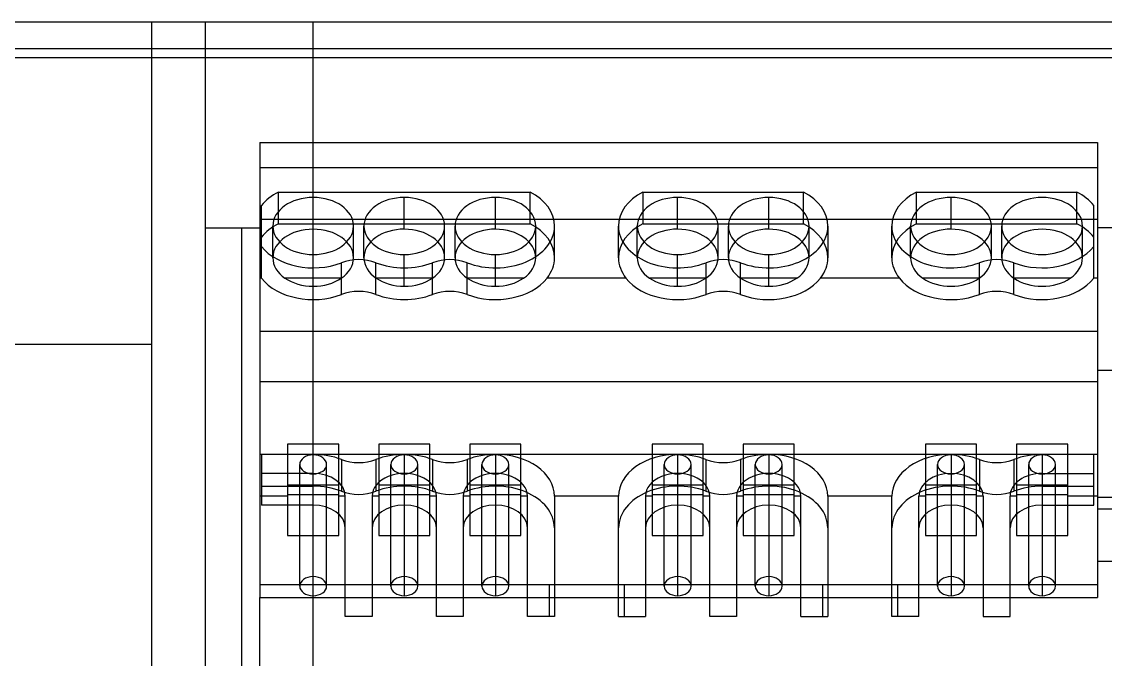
# Model space of a CAD drawing. Extents: x 0 to 290, y 0 to 931.
# Drawn here: x 147.2 to 207.7, y 710.3 to 745.9 of the extents above; entities that cross this region are included whole.
import ezdxf

# ---------------------------------------------------------------- set-up
doc = ezdxf.new("R2010")
doc.units = 0
doc.layers.add('-15N-THT. THIẾT BỊ ĐÓNG MỞ', color=40, linetype='CONTINUOUS')

# ---------------------------------------------------------------- blocks, each defined once
blk = doc.blocks.new('06 - N - SC VSD ATV630D55~D90N4')
at = {"layer": '-15N-THT. THIẾT BỊ ĐÓNG MỞ'}
for p, q in [((-131, 280.2), (132.5, 280.2)), ((9.5, 280.2), (9.5, 280.2)), ((9.5, 153.7), (9.5, 280.2)), ((12.5, 280.2), (12.5, 280.2)), ((12.5, 221.7), (12.5, 280.2)), ((18.5, 280.2), (18.5, 280.2)), ((18.5, 221.7), (18.5, 280.2)), ((-129.5, 278.7), (132.5, 278.7)), ((-130.5, 278.2), (132.5, 278.2)), ((15.52, 273.468), (62.22, 273.468)), ((15.52, 273.468), (15.52, 273.468)), ((15.52, 273.468), (15.52, 248.1)), ((62.22, 273.468), (62.22, 273.468)), ((62.22, 273.468), (62.22, 248.1)), ((62.22, 272.054), (15.52, 272.054)), ((16.569, 268.931), (16.569, 270.698)), ((16.569, 270.698), (30.591, 270.698)), ((30.591, 268.931), (30.591, 270.698)), ((36.889, 268.931), (36.889, 270.698)), ((36.889, 270.698), (45.831, 270.698)), ((45.831, 268.931), (45.831, 270.698)), ((52.129, 268.931), (52.129, 270.698)), ((52.129, 270.698), (61.071, 270.698)), ((61.071, 268.931), (61.071, 270.698)), ((23.58, 268.629), (23.58, 270.397)), ((28.66, 268.629), (28.66, 270.397)), ((38.82, 268.629), (38.82, 270.397)), ((43.9, 268.629), (43.9, 270.397)), ((54.06, 268.629), (54.06, 270.397)), ((15.62, 265.899), (15.62, 269.945)), ((62.02, 265.899), (62.02, 269.945)), ((62.22, 269.16), (15.52, 269.16)), ((16.569, 268.931), (30.591, 268.931)), ((36.889, 268.931), (45.831, 268.931)), ((52.129, 268.931), (61.071, 268.931)), ((12.5, 268.7), (12.5, 268.7)), ((12.5, 268.7), (15.52, 268.7)), ((14.5, 268.7), (14.5, 221.7)), ((15.52, 268.7), (15.52, 268.7)), ((16.25, 267.038), (16.25, 268.806)), ((20.75, 267.038), (20.75, 268.806)), ((21.33, 267.038), (21.33, 268.806)), ((25.83, 267.038), (25.83, 268.806)), ((26.41, 267.038), (26.41, 268.806)), ((30.91, 267.038), (30.91, 268.806)), ((31.96, 267.038), (31.96, 268.806)), ((35.52, 267.038), (35.52, 268.806)), ((36.57, 267.038), (36.57, 268.806)), ((41.07, 267.038), (41.07, 268.806)), ((41.65, 267.038), (41.65, 268.806)), ((46.15, 267.038), (46.15, 268.806)), ((47.2, 268.806), (47.2, 267.039)), ((50.76, 267.038), (50.76, 268.806)), ((51.81, 267.038), (51.81, 268.806)), ((56.31, 267.038), (56.31, 268.806)), ((56.89, 267.038), (56.89, 268.806)), ((61.39, 267.038), (61.39, 268.806)), ((62.22, 268.7), (62.22, 268.7)), ((64.22, 268.7), (62.22, 268.7)), ((23.58, 265.447), (23.58, 267.215)), ((28.66, 265.447), (28.66, 267.215)), ((38.82, 265.447), (38.82, 267.215)), ((43.9, 265.447), (43.9, 267.215)), ((20.082, 264.99), (20.082, 266.758)), ((21.998, 264.99), (21.998, 266.758)), ((25.162, 264.99), (25.162, 266.758)), ((27.078, 264.99), (27.078, 266.758)), ((40.402, 264.99), (40.402, 266.758)), ((42.318, 264.99), (42.318, 266.758)), ((55.642, 264.99), (55.642, 266.758)), ((57.558, 264.99), (57.558, 266.758)), ((15.62, 265.899), (15.52, 265.899)), ((20.071, 265.899), (16.929, 265.899)), ((25.151, 265.899), (22.009, 265.899)), ((30.231, 265.899), (27.089, 265.899)), ((35.94, 265.899), (31.54, 265.899)), ((40.391, 265.899), (37.249, 265.899)), ((45.471, 265.899), (42.329, 265.899)), ((51.18, 265.899), (46.78, 265.899)), ((55.631, 265.899), (52.489, 265.899)), ((60.711, 265.899), (57.569, 265.899)), ((62.22, 265.899), (62.02, 265.899)), ((15.52, 262.937), (62.22, 262.937)), ((9.5, 262.2), (-131, 262.2)), ((9.5, 262.2), (9.5, 262.2)), ((64.22, 260.742), (62.22, 260.742)), ((62.22, 260.109), (15.52, 260.109)), ((17.075, 256.644), (17.075, 251.553)), ((19.925, 256.644), (17.075, 256.644)), ((19.925, 251.553), (19.925, 256.644)), ((22.155, 256.644), (22.155, 251.553)), ((25.005, 256.644), (22.155, 256.644)), ((25.005, 251.553), (25.005, 256.644)), ((27.235, 256.644), (27.235, 251.553)), ((30.085, 256.644), (27.235, 256.644)), ((30.085, 251.553), (30.085, 256.644)), ((37.395, 256.644), (37.395, 251.553)), ((40.245, 256.644), (37.395, 256.644)), ((40.245, 251.553), (40.245, 256.644)), ((42.475, 256.644), (42.475, 251.553)), ((45.325, 256.644), (42.475, 256.644)), ((45.325, 251.553), (45.325, 256.644)), ((52.635, 256.644), (52.635, 251.553)), ((55.485, 256.644), (52.635, 256.644)), ((55.485, 251.553), (55.485, 256.644)), ((57.715, 256.644), (57.715, 251.553)), ((60.565, 256.644), (57.715, 256.644)), ((60.565, 251.553), (60.565, 256.644)), ((62.22, 256.071), (15.52, 256.071)), ((15.62, 256.071), (15.62, 253.243)), ((20.08, 255.786), (20.08, 254.018)), ((22, 255.786), (22, 254.018)), ((23.58, 256.043), (23.58, 248.194)), ((25.16, 255.786), (25.16, 254.018)), ((27.08, 255.786), (27.08, 254.018)), ((28.66, 256.043), (28.66, 248.194)), ((38.82, 256.043), (38.82, 248.194)), ((40.4, 255.786), (40.4, 254.018)), ((42.32, 255.786), (42.32, 254.018)), ((43.9, 256.043), (43.9, 248.194)), ((54.06, 256.043), (54.06, 248.194)), ((55.64, 255.786), (55.64, 254.018)), ((57.56, 255.786), (57.56, 254.018)), ((59.14, 256.071), (59.14, 248.194)), ((62.02, 253.243), (62.02, 256.071)), ((18.5, 255.011), (15.62, 255.011)), ((17.75, 248.724), (17.75, 255.513)), ((19.25, 248.724), (19.25, 255.513)), ((22.83, 248.724), (22.83, 255.513)), ((24.33, 248.724), (24.33, 255.513)), ((27.91, 248.724), (27.91, 255.513)), ((29.41, 248.724), (29.41, 255.513)), ((38.07, 248.724), (38.07, 255.513)), ((39.57, 248.724), (39.57, 255.513)), ((43.15, 248.724), (43.15, 255.513)), ((44.65, 248.724), (44.65, 255.513)), ((53.31, 248.724), (53.31, 255.513)), ((54.81, 248.724), (54.81, 255.513)), ((58.39, 248.724), (58.39, 255.513)), ((59.14, 255.011), (62.02, 255.011)), ((59.89, 248.724), (59.89, 255.513)), ((17.075, 254.381), (19.925, 254.381)), ((22.155, 254.381), (25.005, 254.381)), ((27.235, 254.381), (30.085, 254.381)), ((37.395, 254.381), (40.245, 254.381)), ((42.475, 254.381), (45.325, 254.381)), ((52.635, 254.381), (55.485, 254.381)), ((57.715, 254.381), (60.565, 254.381)), ((17.075, 253.745), (15.52, 253.745)), ((15.62, 254.303), (18.5, 254.303)), ((19.925, 253.816), (17.075, 253.816)), ((20.29, 253.745), (19.925, 253.745)), ((20.29, 247.027), (20.29, 253.745)), ((22.155, 253.745), (21.79, 253.745)), ((21.79, 253.745), (21.79, 247.027)), ((25.005, 253.816), (22.155, 253.816)), ((25.37, 253.745), (25.005, 253.745)), ((25.37, 247.027), (25.37, 253.745)), ((27.235, 253.745), (26.87, 253.745)), ((26.87, 253.745), (26.87, 247.027)), ((30.085, 253.816), (27.235, 253.816)), ((30.45, 253.745), (30.085, 253.745)), ((30.45, 247.027), (30.45, 253.745)), ((35.53, 253.745), (31.95, 253.745)), ((31.95, 253.745), (31.95, 247.027)), ((35.53, 247.027), (35.53, 253.745)), ((37.395, 253.745), (37.03, 253.745)), ((37.03, 253.745), (37.03, 247.027)), ((40.245, 253.816), (37.395, 253.816)), ((40.61, 253.745), (40.245, 253.745)), ((40.61, 247.027), (40.61, 253.745)), ((42.475, 253.745), (42.11, 253.745)), ((42.11, 253.745), (42.11, 247.027)), ((45.325, 253.816), (42.475, 253.816)), ((45.69, 253.745), (45.325, 253.745)), ((45.69, 247.027), (45.69, 253.745)), ((50.77, 253.745), (47.19, 253.745)), ((47.19, 253.745), (47.19, 247.027)), ((50.77, 247.027), (50.77, 253.745)), ((52.635, 253.745), (52.27, 253.745)), ((52.27, 247.027), (52.27, 253.745)), ((55.485, 253.816), (52.635, 253.816)), ((55.85, 253.745), (55.485, 253.745)), ((55.85, 253.745), (55.85, 247.027)), ((57.715, 253.745), (57.35, 253.745)), ((57.35, 247.027), (57.35, 253.745)), ((60.565, 253.816), (57.715, 253.816)), ((59.14, 254.303), (62.02, 254.303)), ((62.22, 253.745), (60.565, 253.745)), ((18.5, 253.243), (15.62, 253.243)), ((59.14, 253.243), (62.02, 253.243)), ((64.22, 253.671), (62.22, 253.671)), ((62.22, 253.029), (64.22, 253.029)), ((17.075, 251.553), (19.925, 251.553)), ((22.155, 251.553), (25.005, 251.553)), ((27.235, 251.553), (30.085, 251.553)), ((37.395, 251.553), (40.245, 251.553)), ((42.475, 251.553), (45.325, 251.553)), ((52.635, 251.553), (55.485, 251.553)), ((57.715, 251.553), (60.565, 251.553)), ((62.22, 250.1), (62.22, 250.1)), ((96.5, 250.1), (62.22, 250.1)), ((62.22, 248.795), (15.52, 248.795)), ((31.65, 248.795), (31.65, 247.027)), ((35.83, 248.795), (35.83, 247.027)), ((46.89, 248.795), (46.89, 247.027)), ((51.07, 248.795), (51.07, 247.027)), ((15.5, 248.1), (15.5, 221.7)), ((15.5, 248.1), (62.22, 248.1)), ((15.5, 248.1), (15.5, 248.1)), ((15.52, 248.1), (15.52, 248.1)), ((62.22, 248.1), (62.22, 248.1)), ((21.79, 247.027), (20.29, 247.027)), ((26.87, 247.027), (25.37, 247.027)), ((31.95, 247.027), (30.45, 247.027)), ((35.53, 247.027), (37.03, 247.027)), ((42.11, 247.027), (40.61, 247.027)), ((45.69, 247.027), (47.19, 247.027)), ((52.27, 247.027), (50.77, 247.027)), ((55.85, 247.027), (57.35, 247.027))]:
    blk.add_line(p, q, dxfattribs=at)
for centre, major_axis, start_param, end_param in [((18.5, 268.806), (3.3, 0), 2.196012, 2.631557), ((28.66, 268.806), (3.3, 0), 0, 0.945581), ((38.82, 268.806), (3.3, 0), 2.196013, 3.141591), ((43.9, 268.806), (3.3, 0), 0.000036, 0.945581), ((54.06, 268.806), (3.3, 0), 2.196013, 3.141591), ((59.14, 268.806), (3.3, 0), 0.510035, 0.945581), ((18.5, 268.806), (2.25, 0), 0, 3.141592), ((23.58, 268.806), (2.25, 0), 1.570796, 3.141593), ((23.58, 268.806), (2.25, 0), 0, 1.570796), ((28.66, 268.806), (2.25, 0), 1.570796, 3.141593), ((28.66, 268.806), (2.25, 0), 0, 1.570796), ((38.82, 268.806), (2.25, 0), 1.570796, 3.141593), ((38.82, 268.806), (2.25, 0), 0, 1.570796), ((43.9, 268.806), (2.25, 0), 1.570796, 3.141593), ((43.9, 268.806), (2.25, 0), 0, 1.570796), ((54.06, 268.806), (2.25, 0), 1.570796, 3.141593), ((54.06, 268.806), (2.25, 0), 0, 1.570796), ((59.14, 268.806), (2.25, 0), 0, 3.141592), ((18.5, 267.038), (3.3, 0), 2.196012, 2.631557), ((28.66, 267.038), (3.3, 0), 0, 0.945581), ((38.82, 267.038), (3.3, 0), 2.196013, 3.141591), ((43.9, 267.038), (3.3, 0), -0.000001, 0.945581), ((54.06, 267.038), (3.3, 0), 2.196013, 3.141591), ((59.14, 267.038), (3.3, 0), 0.510035, 0.945581), ((18.5, 268.806), (2.25, 0), -3.141592, -1.570797), ((18.5, 267.038), (2.25, 0), 0, 3.141592), ((18.5, 268.806), (2.25, 0), -1.570796, -0.000001), ((23.58, 268.806), (2.25, 0), -3.141592, -1.570797), ((23.58, 267.038), (2.25, 0), 1.570796, 3.141593), ((23.58, 268.806), (2.25, 0), -1.570796, -0.000001), ((23.58, 267.038), (2.25, 0), 0, 1.570796), ((28.66, 268.806), (2.25, 0), -3.141592, -1.570797), ((28.66, 267.038), (2.25, 0), 1.570796, 3.141593), ((28.66, 268.806), (3.3, 0), -2.070591, 0), ((28.66, 268.806), (2.25, 0), -1.570796, -0.000001), ((28.66, 267.038), (2.25, 0), 0, 1.570796), ((38.82, 268.806), (3.3, 0), -3.14159, -1.071004), ((38.82, 268.806), (2.25, 0), -3.141592, -1.570797), ((38.82, 267.038), (2.25, 0), 1.570796, 3.141593), ((38.82, 268.806), (2.25, 0), -1.570796, -0.000001), ((38.82, 267.038), (2.25, 0), 0, 1.570796), ((43.9, 268.806), (2.25, 0), -3.141592, -1.570797), ((43.9, 267.038), (2.25, 0), 1.570796, 3.141593), ((43.9, 268.806), (3.3, 0), -2.070591, 0.000036), ((43.9, 268.806), (2.25, 0), -1.570796, -0.000001), ((43.9, 267.038), (2.25, 0), 0, 1.570796), ((54.06, 268.806), (3.3, 0), -3.14159, -1.071004), ((54.06, 268.806), (2.25, 0), -3.141592, 0), ((54.06, 267.038), (2.25, 0), 1.570796, 3.141593), ((54.06, 267.038), (2.25, 0), 0, 1.570796), ((59.14, 268.806), (2.25, 0), -3.141592, 0), ((59.14, 267.038), (2.25, 0), 0, 3.141592), ((18.5, 268.806), (3.3, 0), -2.631557, -1.071002), ((59.14, 268.806), (3.3, 0), -2.070591, -0.510035), ((18.5, 267.038), (2.25, 0), -3.141592, -2.343482), ((18.5, 267.038), (2.25, 0), -0.798111, -0.000001), ((23.58, 267.038), (2.25, 0), -3.141592, -2.343482), ((23.58, 267.038), (2.25, 0), -0.798111, -0.000001), ((28.66, 267.038), (2.25, 0), -3.141592, -2.343482), ((28.66, 267.038), (2.25, 0), -0.798111, -0.000001), ((28.66, 267.038), (3.3, 0), -0.510035, 0), ((38.82, 267.038), (3.3, 0), -3.14159, -2.631555), ((38.82, 267.038), (2.25, 0), -3.141592, -2.343482), ((38.82, 267.038), (2.25, 0), -0.798111, -0.000001), ((43.9, 267.038), (2.25, 0), -3.141592, -2.343482), ((43.9, 267.038), (2.25, 0), -0.798111, -0.000001), ((43.9, 267.038), (3.3, 0), -0.510035, -0.000001), ((54.06, 267.038), (3.3, 0), -3.14159, -2.631555), ((54.06, 267.038), (2.25, 0), -3.141592, -2.343482), ((54.06, 267.038), (2.25, 0), -0.798111, 0), ((59.14, 267.038), (2.25, 0), -3.141592, -2.343482), ((59.14, 267.038), (2.25, 0), -0.798111, 0), ((21.04, 265.517), (2, 0), 1.071002, 2.070591), ((23.58, 268.806), (3.3, 0), -2.070591, -1.071002), ((26.12, 265.517), (2, 0), 1.071002, 2.070591), ((41.36, 265.517), (2, 0), 1.071002, 2.070591), ((56.6, 265.517), (2, 0), 1.071002, 2.070591), ((18.5, 267.038), (3.3, 0), -2.631557, -1.071002), ((18.5, 267.038), (2.25, 0), -2.343482, -1.570797), ((18.5, 267.038), (2.25, 0), -1.570796, -0.798111), ((23.58, 267.038), (2.25, 0), -2.343482, -1.570797), ((23.58, 267.038), (2.25, 0), -1.570796, -0.798111), ((28.66, 267.038), (3.3, 0), -2.070591, -0.510035), ((28.66, 267.038), (2.25, 0), -2.343482, -1.570797), ((28.66, 267.038), (2.25, 0), -1.570796, -0.798111), ((38.82, 267.038), (3.3, 0), -2.631555, -1.071004), ((38.82, 267.038), (2.25, 0), -2.343482, -1.570797), ((38.82, 267.038), (2.25, 0), -1.570796, -0.798111), ((43.9, 267.038), (3.3, 0), -2.070591, -0.510035), ((43.9, 267.038), (2.25, 0), -2.343482, -1.570797), ((43.9, 267.038), (2.25, 0), -1.570796, -0.798111), ((54.06, 267.038), (3.3, 0), -2.631555, -1.071004), ((54.06, 267.038), (2.25, 0), -2.343482, -0.798111), ((59.14, 267.038), (3.3, 0), -2.070591, -0.510035), ((59.14, 267.038), (2.25, 0), -2.343482, -0.798111), ((21.04, 263.749), (2, 0), 1.071002, 2.070591), ((26.12, 263.749), (2, 0), 1.071002, 2.070591), ((41.36, 263.749), (2, 0), 1.071002, 2.070591), ((56.6, 263.749), (2, 0), 1.071002, 2.070591), ((23.58, 267.038), (3.3, 0), -2.070591, -1.071002), ((18.5, 255.513), (-0.75, 0), -1.570796, 0), ((18.5, 253.745), (3.29, 0), 1.069969, 1.570796), ((18.5, 255.513), (-0.75, 0), 3.141593, 4.712389), ((21.04, 257.026), (2, 0), -2.071623, -1.069969), ((23.58, 253.745), (3.29, 0), 1.570796, 2.071623), ((23.58, 255.513), (-0.75, 0), -1.570795, 0), ((23.58, 253.745), (3.29, 0), 1.069969, 1.570796), ((23.58, 255.513), (-0.75, 0), 3.141593, 4.712388), ((26.12, 257.026), (2, 0), -2.071623, -1.069969), ((28.66, 253.745), (3.29, 0), 1.570796, 2.071623), ((28.66, 255.513), (-0.75, 0), -1.570795, 0), ((28.66, 253.745), (3.29, 0), 0, 1.570796), ((28.66, 255.513), (-0.75, 0), 3.141593, 4.712388), ((38.82, 253.745), (3.29, 0), 1.570796, 3.141593), ((38.82, 255.513), (-0.75, 0), -1.570796, 0), ((38.82, 253.745), (3.29, 0), 1.069969, 1.570796), ((38.82, 255.513), (-0.75, 0), 3.141593, 4.712389), ((41.36, 257.026), (2, 0), -2.071623, -1.069969), ((43.9, 253.745), (3.29, 0), 1.570796, 2.071623), ((43.9, 255.513), (-0.75, 0), -1.570795, 0), ((43.9, 253.745), (3.29, 0), 0, 1.570796), ((43.9, 255.513), (-0.75, 0), 3.141593, 4.712388), ((54.06, 253.745), (3.29, 0), 1.570796, 3.141593), ((54.06, 255.513), (-0.75, 0), -1.570796, 0), ((54.06, 253.745), (3.29, 0), 1.069969, 1.570796), ((54.06, 255.513), (-0.75, 0), 3.141593, 4.712389), ((56.6, 257.026), (2, 0), -2.071623, -1.069969), ((59.14, 253.745), (3.29, 0), 1.570796, 2.071623), ((59.14, 255.513), (-0.75, 0), -1.570795, 0), ((59.14, 255.513), (-0.75, 0), 3.141593, 4.712388), ((18.5, 255.513), (-0.75, 0), 0, 1.570796), ((18.5, 255.513), (-0.75, 0), 1.570796, 3.141593), ((18.5, 253.745), (1.79, 0), 0, 1.570796), ((23.58, 253.745), (1.79, 0), 0, 3.141593), ((23.58, 255.513), (-0.75, 0), 0, 1.570795), ((23.58, 255.513), (-0.75, 0), 1.570797, 3.141593), ((28.66, 253.745), (1.79, 0), 0, 3.141593), ((28.66, 255.513), (-0.75, 0), 0, 1.570795), ((28.66, 255.513), (-0.75, 0), 1.570797, 3.141593), ((38.82, 253.745), (1.79, 0), 0, 3.141593), ((38.82, 255.513), (-0.75, 0), 0, 1.570796), ((38.82, 255.513), (-0.75, 0), 1.570796, 3.141593), ((43.9, 253.745), (1.79, 0), 0, 3.141593), ((43.9, 255.513), (-0.75, 0), 0, 1.570795), ((43.9, 255.513), (-0.75, 0), 1.570797, 3.141593), ((54.06, 253.745), (1.79, 0), 0.000001, 3.141592), ((54.06, 255.513), (-0.75, 0), 0, 1.570796), ((54.06, 255.513), (-0.75, 0), 1.570796, 3.141593), ((59.14, 253.745), (1.79, 0), 1.570796, 3.141593), ((59.14, 255.513), (-0.75, 0), 0, 1.570795), ((59.14, 255.513), (-0.75, 0), 1.570797, 3.141593), ((23.58, 251.977), (-3.29, 0), -2.071623, -1.069969), ((28.66, 251.977), (-3.29, 0), 3.141593, 5.213216), ((38.82, 251.977), (-3.29, 0), -2.071623, 0), ((43.9, 251.977), (-3.29, 0), 3.141593, 5.213216), ((54.06, 251.977), (-3.29, 0), -2.071623, 0), ((18.5, 251.977), (-3.29, 0), -2.071623, -1.570796), ((21.04, 255.258), (-2, 0), 1.069969, 2.071623), ((26.12, 255.258), (-2, 0), 1.069969, 2.071623), ((41.36, 255.258), (-2, 0), 1.069969, 2.071623), ((56.6, 255.258), (-2, 0), 1.069969, 2.071623), ((59.14, 251.977), (-3.29, 0), -1.570796, -1.069969), ((18.5, 251.977), (-1.79, 0), 3.141593, 4.712389), ((23.58, 251.977), (-1.79, 0), 3.141593, 6.283185), ((28.66, 251.977), (-1.79, 0), 3.141593, 6.283185), ((38.82, 251.977), (-1.79, 0), 3.141593, 6.283185), ((43.9, 251.977), (-1.79, 0), 3.141593, 6.283185), ((54.06, 251.977), (-1.79, 0), -3.141592, -0.000001), ((59.14, 251.977), (-1.79, 0), -1.570796, 0), ((18.5, 248.724), (-0.75, 0), -1.570796, 0), ((18.5, 248.724), (-0.75, 0), 3.141593, 4.712389), ((23.58, 248.724), (-0.75, 0), -1.570796, 0), ((23.58, 248.724), (-0.75, 0), 3.141593, 4.712389), ((28.66, 248.724), (-0.75, 0), -1.570796, 0), ((28.66, 248.724), (-0.75, 0), 3.141593, 4.712389), ((38.82, 248.724), (-0.75, 0), -1.570796, 0), ((38.82, 248.724), (-0.75, 0), 3.141593, 4.712389), ((43.9, 248.724), (-0.75, 0), -1.570796, 0), ((43.9, 248.724), (-0.75, 0), 3.141593, 4.712389), ((54.06, 248.724), (-0.75, 0), -1.570796, 0), ((54.06, 248.724), (-0.75, 0), 3.141593, 4.712389), ((59.14, 248.724), (-0.75, 0), -1.570796, 0), ((59.14, 248.724), (-0.75, 0), 3.141593, 4.712389), ((18.5, 248.724), (-0.75, 0), 0, 1.570796), ((18.5, 248.724), (-0.75, 0), 1.570796, 3.141593), ((23.58, 248.724), (-0.75, 0), 0, 1.570796), ((23.58, 248.724), (-0.75, 0), 1.570796, 3.141593), ((28.66, 248.724), (-0.75, 0), 0, 1.570796), ((28.66, 248.724), (-0.75, 0), 1.570796, 3.141593), ((38.82, 248.724), (-0.75, 0), 0, 1.570796), ((38.82, 248.724), (-0.75, 0), 1.570796, 3.141593), ((43.9, 248.724), (-0.75, 0), 0, 1.570796), ((43.9, 248.724), (-0.75, 0), 1.570796, 3.141593), ((54.06, 248.724), (-0.75, 0), 0, 1.570796), ((54.06, 248.724), (-0.75, 0), 1.570796, 3.141593), ((59.14, 248.724), (-0.75, 0), 0, 1.570796), ((59.14, 248.724), (-0.75, 0), 1.570796, 3.141593)]:
    blk.add_ellipse(centre, major_axis=major_axis, ratio=0.707107, start_param=start_param, end_param=end_param, dxfattribs=at)

msp = doc.modelspace()

# ---------------------------------------------------------------- block references
msp.add_blockref('06 - N - SC VSD ATV630D55~D90N4', (145, 465.7))

doc.saveas('drawing.dxf')
